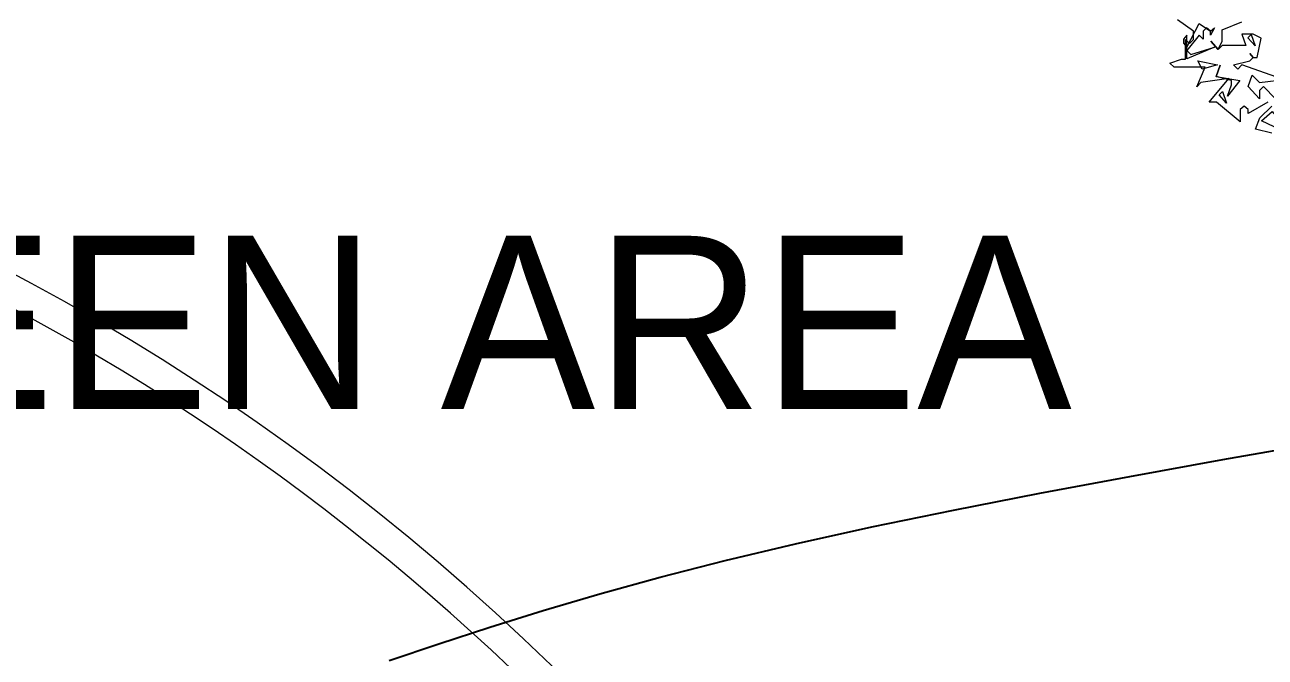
# Model space of a CAD drawing. Header units: millimetres. Extents: x 1667 to 847943, y 724 to 1832625.
# Drawn here: x 670634 to 677075, y 755230 to 758514 of the extents above; entities that cross this region are included whole.
import ezdxf

# ---------------------------------------------------------------- set-up
doc = ezdxf.new("R2010")
doc.units = ezdxf.units.MM
doc.layers.add('.', color=1, linetype='Continuous', lineweight=0)
doc.layers.add('L-KERB STONE', color=183, linetype='Continuous', lineweight=9)
doc.layers.add('ESMinor98.600', color=30, linetype='Continuous')
doc.layers.add('L- text', color=7, linetype='Continuous')
doc.styles.add('Annotative', font='arial.ttf')

# ---------------------------------------------------------------- blocks, each defined once
blk = doc.blocks.new('TREE2-flat-4')
at = {"color": 85}
for points in [[(-785.4, -1223.5), (-870.1, -1202.3), (-848.9, -1142.9), (-785.4, -1083.8)], [(-806.6, -1062.6), (-908.2, -1121.7), (-908.2, -1100.7), (-929.5, -1083.8), (-950.7, -1100.7), (-950.7, -1164.4), (-1073.5, -1062.6), (-1111.4, -1062.5), (-1009.8, -939.8), (-1153.8, -961), (-1175.1, -982), (-1132.8, -880.4), (-1293.6, -880.4), (-1314.8, -859.2), (-1255.6, -838.2), (-1234.2, -838.2), (-1234.2, -736.4), (-1213.2, -757.6), (-1192, -736.4), (-1192, -694.1), (-1276.6, -634.8)]]:
    blk.add_lwpolyline(points, dxfattribs=at)
at = {"color": 106}
blk.add_lwpolyline([(-759.9, -932.8), (-942.1, -869.1), (-963.3, -890.3), (-984.3, -869.1), (-899.6, -847.9), (-882.7, -831.2), (-899.6, -810), (-882.7, -831.2), (-861.7, -831.2), (-840.5, -729.4), (-882.7, -708.4), (-942.1, -708.4), (-921.1, -767.5), (-1043.9, -767.5), (-1064.9, -788.7), (-1103, -746.3), (-1064.9, -788.7), (-1043.9, -746.3), (-1043.9, -687.1), (-942.1, -644.7)], dxfattribs=at)
at = {"color": 63}
for points in [[(-1083.2, -675.9), (-1104.4, -714), (-1104.4, -692.8), (-1125.6, -675.9), (-1142.5, -692.8), (-1142.5, -735), (-1163.8, -714), (-1227.2, -794.4), (-1206, -815.6), (-1083.2, -777.2), (-1227.2, -836.8), (-1227.2, -714), (-1244.1, -735), (-1244.1, -756.2), (-1227.2, -777.2), (-1163.8, -654.4), (-1104.4, -692.8), (-1083.2, -675.9), (-1083.2, -675.9)], [(-872.8, -770.2), (-911.2, -728), (-894, -711.1), (-872.8, -770.2), (-872.8, -770.2)], [(-1148.2, -890.3), (-1169.4, -847.9), (-1067.8, -869.1), (-1148.2, -890.3), (-1148.2, -890.3)], [(-952.2, -950.4), (-1015.7, -1030.9), (-994.5, -971.6), (-994.5, -950.4), (-1075, -929.1), (-1053.8, -869.8), (-1075, -929.1), (-952.2, -950.4), (-952.2, -950.4)], [(-1021.3, -1066.8), (-1059.2, -1024.4), (-1042.3, -1007.5), (-1021.3, -1066.8), (-1021.3, -1066.8)]]:
    blk.add_lwpolyline(points, dxfattribs=at)
at = {"color": 99}
for points in [[(-705.7, -942.7), (-625.4, -980.6), (-604.2, -980.6), (-561.9, -942.7), (-561.9, -959.6), (-443.2, -980.6), (-523.6, -1001.8), (-668, -1024.4), (-707.8, -986.3), (-766.9, -1045.6), (-828.5, -980.6), (-849.8, -1001.8), (-849.8, -1044.3), (-909.1, -980.6), (-887.7, -921.5), (-849.8, -959.6), (-705.7, -942.7), (-705.7, -942.7)], [(-783.4, -1110.4), (-707.6, -1203.2), (-633.7, -1183.3), (-607.1, -1170), (-594.9, -1133.9), (-585.7, -1159.4), (-498.5, -1166.4), (-505.3, -1186.5), (-607.1, -1170), (-597.8, -1195.5), (-674.4, -1236.6), (-840.1, -1158.5), (-783.4, -1110.4), (-783.4, -1110.4)]]:
    blk.add_lwpolyline(points, dxfattribs=at)
blk = doc.blocks.new('zw$529B-flat-1')
at = {"layer": '.'}
blk.add_blockref('TREE2-flat-4', (156511.8, 163398.9), dxfattribs=at)
blk = doc.blocks.new('zw$39B4-flat-1')
at = {"layer": 'ESMinor98.600', "color": 30, "transparency": 33554559}
blk.add_lwpolyline([(151142.9, 159436.1), (151400.4, 159522.6), (151665.9, 159609.2), (151943.4, 159695.8), (152236.9, 159782.5), (152550.3, 159869.2), (152887.8, 159956.1), (153253.1, 160043.1), (153649.2, 160130.2), (154073.1, 160217.4), (154521.1, 160304.8), (154989, 160392.2), (155472.9, 160479.7), (155968.8, 160567.2)], dxfattribs=at)

msp = doc.modelspace()

# ---------------------------------------------------------------- linework, layer by layer
at = {"layer": 'L-KERB STONE'}
for points in [[(665030.164, 734197.714), (665812.057, 734376.743, -0.01716275), (666812.736, 734569.988, 1.00062497), (663010.771, 758471.86)], [(664996.685, 734343.93), (665778.578, 734522.959, -0.01716275), (666789.365, 734718.156, 0.98394088), (663450.687, 758366.248, 0.18835308), (656030.672, 754727.349, -0.10918258), (651663.928, 752042.404), (650548.435, 756914.543)]]:
    msp.add_lwpolyline(points, format="xyb", dxfattribs=at)

# ---------------------------------------------------------------- block references
at = {"layer": '.'}
for name, p in [('zw$529B-flat-1', (521383.102, 595775.339)), ('zw$39B4-flat-1', (521382.382, 595775.774))]:
    msp.add_blockref(name, p, dxfattribs=at)

# ---------------------------------------------------------------- texts
at = {"layer": 'L- text', "lineweight": 0, "insert": (668178.712, 757418.098), "char_height": 900, "width": 13908.98856, "attachment_point": 1, "style": 'Annotative'}
msp.add_mtext('\\pxql;{\\fCentury Gothic|b0|i0|c0|p34;GREEN AREA}', dxfattribs=at)

doc.saveas('drawing.dxf')
